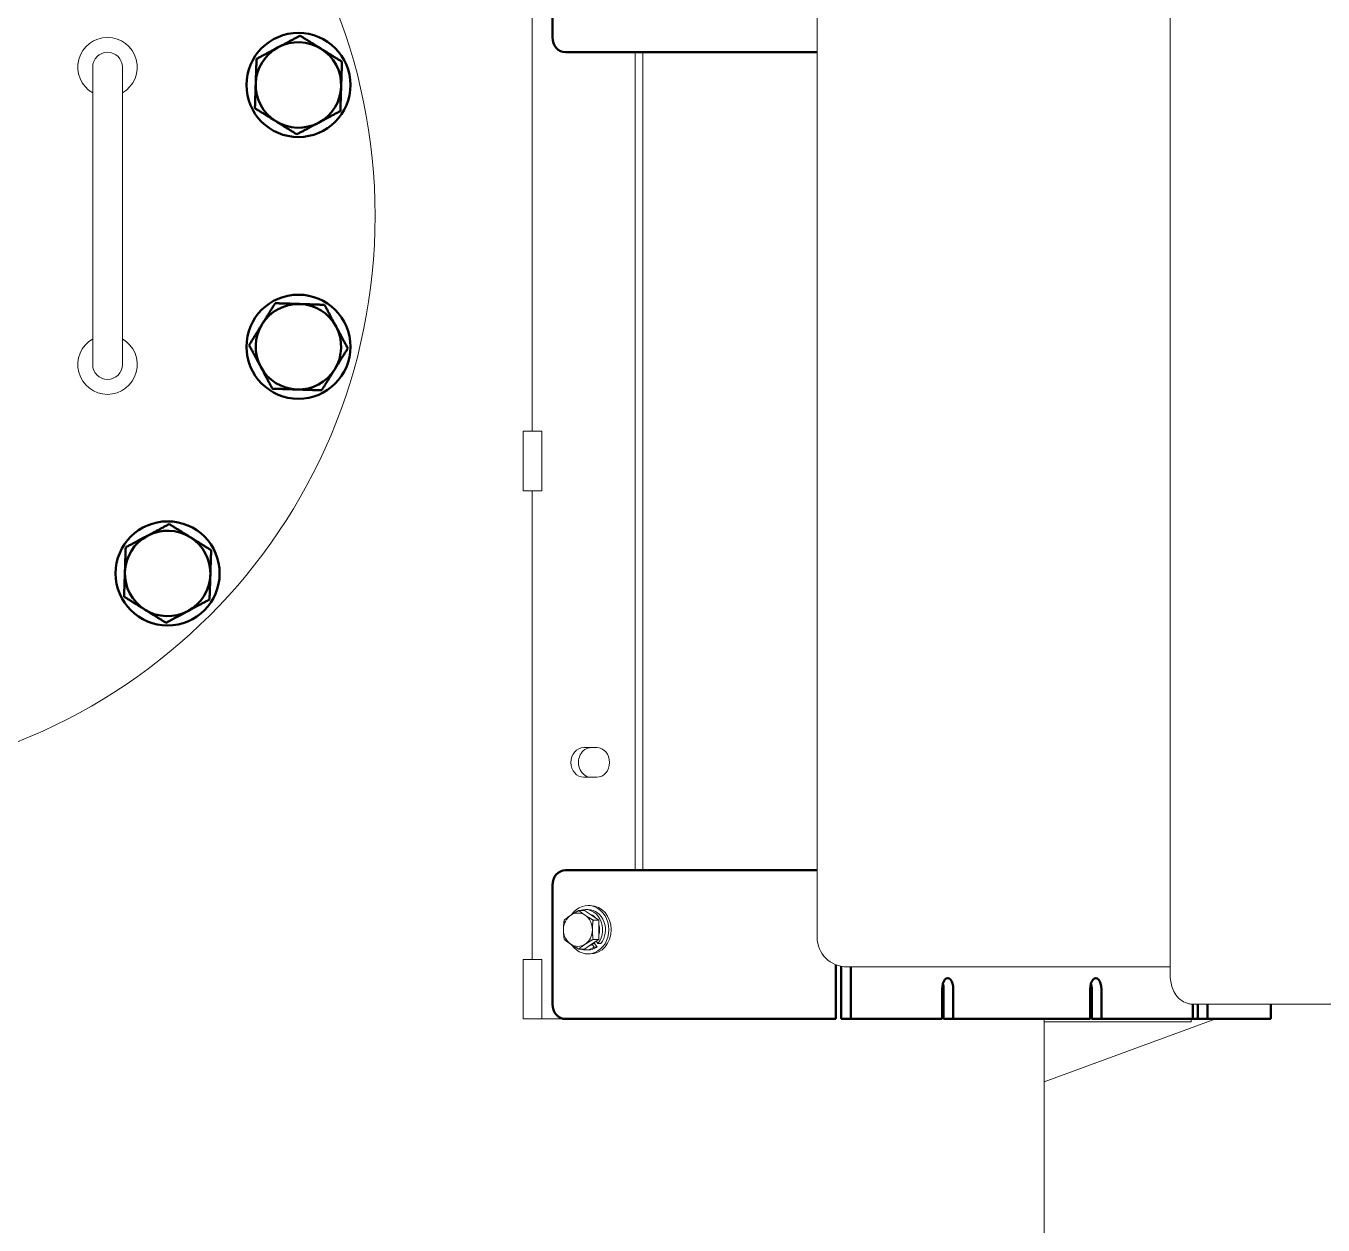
# Model space of a CAD drawing. Header units: inches. Extents: x 17 to 469, y 7 to 301.
# Drawn here: x 241.9 to 263.71, y 74.8 to 94.95 of the extents above; entities that cross this region are included whole.
import ezdxf

# ---------------------------------------------------------------- set-up
doc = ezdxf.new("R2010")
doc.units = ezdxf.units.IN
doc.header["$LTSCALE"] = 14
doc.header["$MEASUREMENT"] = 0
doc.layers.add('Visible (ANSI)', color=7, linetype='Continuous', lineweight=50)

msp = doc.modelspace()

# ---------------------------------------------------------------- linework, layer by layer
at = {"layer": 'Visible (ANSI)'}
for p, q in [((250.754595, 96.759211), (250.754595, 94.759211)), ((250.971101, 94.509211), (253.917194, 94.509211)), ((254.51483, 94.509211), (253.917194, 94.509211)), ((254.51483, 94.509211), (255.204593, 94.509211)), ((253.917194, 80.759211), (250.971101, 80.759211)), ((253.917194, 80.759211), (254.51483, 80.759211)), ((255.204593, 80.759211), (254.51483, 80.759211)), ((250.754595, 80.509211), (250.754595, 78.509211)), ((255.521508, 78.259211), (255.521508, 79.168938)), ((255.609128, 78.259211), (255.609128, 79.14341)), ((255.771508, 79.134211), (255.771508, 78.259211)), ((257.307758, 78.259211), (257.307758, 78.759211)), ((257.332878, 78.259211), (257.332878, 78.759211)), ((257.495258, 78.759211), (257.495258, 78.259211)), ((259.797758, 78.259211), (259.797758, 78.759211)), ((259.822878, 78.259211), (259.822878, 78.759211)), ((259.985258, 78.759211), (259.985258, 78.259211)), ((261.521508, 78.259211), (261.521508, 78.509211)), ((261.609128, 78.259211), (261.609128, 78.509211)), ((261.771508, 78.509211), (261.771508, 78.259211)), ((262.836799, 78.259211), (262.836799, 78.509211)), ((250.971101, 78.259211), (253.917194, 78.259211)), ((254.51483, 78.259211), (253.917194, 78.259211)), ((254.51483, 78.259211), (255.521508, 78.259211)), ((255.771508, 78.259211), (255.609128, 78.259211)), ((255.771508, 78.259211), (257.307758, 78.259211)), ((257.495258, 78.259211), (257.332878, 78.259211)), ((257.495258, 78.259211), (259.797758, 78.259211)), ((259.985258, 78.259211), (259.822878, 78.259211)), ((259.985258, 78.259211), (261.521508, 78.259211)), ((261.609128, 78.259211), (261.521508, 78.259211)), ((261.771508, 78.259211), (261.609128, 78.259211)), ((261.771508, 78.259211), (262.778185, 78.259211)), ((262.836799, 78.259211), (262.778185, 78.259211))]:
    msp.add_line(p, q, dxfattribs=at)
at = {"layer": 'Visible (ANSI)', "linetype": 'Continuous', "lineweight": 18}
for p, q in [((250.415332, 96.019211), (250.415332, 88.139211)), ((261.141771, 95.759211), (261.141771, 79.009211)), ((255.204593, 95.134211), (255.204593, 79.634211)), ((252.147383, 80.759211), (252.147383, 94.509211)), ((252.272383, 94.509211), (252.272383, 80.759211)), ((243.021774, 94.259211), (243.021774, 93.509211)), ((243.521774, 93.509211), (243.521774, 94.259211)), ((243.021774, 93.509211), (243.021774, 90.009211)), ((243.521774, 93.509211), (243.521774, 90.009211)), ((243.021774, 90.009211), (243.021774, 89.259211)), ((243.521774, 89.259211), (243.521774, 90.009211)), ((250.262799, 88.139211), (250.577712, 88.139211)), ((250.262799, 88.139211), (250.262799, 87.139211)), ((250.577712, 88.139211), (250.577712, 87.139211)), ((250.262799, 87.139211), (250.577712, 87.139211)), ((250.415332, 87.139211), (250.415332, 79.259211)), ((251.281357, 82.821711), (251.497864, 82.821711)), ((251.497864, 82.321711), (251.281357, 82.321711)), ((251.291257, 80.083682), (251.194806, 80.083682)), ((251.291257, 80.083682), (251.412933, 80.002565)), ((251.303759, 80.099211), (251.350759, 80.099211)), ((251.390759, 80.165211), (251.350759, 80.165211)), ((251.412933, 80.002565), (251.53461, 79.921447)), ((251.53461, 79.921447), (251.438159, 79.921447)), ((251.53461, 79.921447), (251.53461, 79.759211)), ((251.53461, 79.759211), (251.53461, 79.596976)), ((251.291257, 79.434741), (251.194806, 79.434741)), ((251.412933, 79.515858), (251.291257, 79.434741)), ((251.303759, 79.419211), (251.350759, 79.419211)), ((251.53461, 79.596976), (251.412933, 79.515858)), ((251.423971, 79.51489), (251.456666, 79.46865)), ((251.53461, 79.596976), (251.438159, 79.596976)), ((251.503666, 79.46865), (251.454315, 79.538445)), ((251.456666, 79.46865), (251.503666, 79.46865)), ((251.519724, 79.528101), (251.491394, 79.568166)), ((251.519724, 79.528101), (251.566724, 79.528101)), ((250.262799, 79.259211), (250.577712, 79.259211)), ((250.262799, 79.259211), (250.262799, 78.259211)), ((250.577712, 79.259211), (250.577712, 78.259211)), ((251.390759, 79.353211), (251.350759, 79.353211)), ((255.704593, 79.134211), (261.141771, 79.134211)), ((261.516771, 78.509211), (261.733277, 78.509211)), ((261.733277, 78.509211), (268.983277, 78.509211)), ((250.262799, 78.259211), (250.577712, 78.259211)), ((250.577712, 78.259211), (250.971101, 78.259211)), ((261.910263, 78.259211), (259.022235, 77.205331)), ((259.022235, 78.259211), (259.022235, 50.759211)), ((259.022235, 78.211602), (261.494236, 78.211602)), ((259.797758, 78.259211), (259.822878, 78.259211)), ((261.494236, 78.211602), (261.494236, 78.259211))]:
    msp.add_line(p, q, dxfattribs=at)
msp.add_circle((238.271774, 91.759211), 9.5, dxfattribs=at)
at = {"layer": 'Visible (ANSI)'}
for centre in [(246.482143, 93.959173), (246.482143, 89.55925), (244.282181, 85.748804)]:
    msp.add_circle(centre, 0.875, dxfattribs=at)
at = {"layer": 'Visible (ANSI)', "linetype": 'Continuous', "lineweight": 18}
for centre, radius, start, end in [((243.271774, 94.259211), 0.5, 90, 240), ((243.271774, 94.259211), 0.5, 300, 90), ((243.271774, 94.259211), 0.25, 0, 180), ((243.271774, 89.259211), 0.5, 120, 270), ((243.271774, 89.259211), 0.5, 270, 60), ((243.271774, 89.259211), 0.25, 180, 0), ((255.704593, 79.634211), 0.5, 180, 270)]:
    msp.add_arc(centre, radius, start, end, dxfattribs=at)
at = {"layer": 'Visible (ANSI)'}
for centre, start, end in [((246.482143, 93.959173), 58.1057429, 118.1057429), ((246.482143, 93.959173), 118.1057429, 178.1057429), ((246.482143, 93.959173), 358.1057429, 58.1057429), ((246.482143, 93.959173), 178.1057429, 238.1057429), ((246.482143, 93.959173), 298.1057429, 358.1057429), ((246.482143, 93.959173), 238.1057429, 298.1057429), ((246.482143, 89.55925), 88.1057429, 148.1057429), ((246.482143, 89.55925), 28.1057429, 88.1057429), ((246.482143, 89.55925), 148.1057429, 208.1057429), ((246.482143, 89.55925), 328.1057429, 28.1057429), ((246.482143, 89.55925), 208.1057429, 268.1057429), ((246.482143, 89.55925), 268.1057429, 328.1057429), ((244.282181, 85.748804), 118.1057429, 178.1057429), ((244.282181, 85.748804), 58.1057429, 118.1057429), ((244.282181, 85.748804), 358.1057429, 58.1057429), ((244.282181, 85.748804), 178.1057429, 238.1057429), ((244.282181, 85.748804), 298.1057429, 358.1057429), ((244.282181, 85.748804), 238.1057429, 298.1057429)]:
    msp.add_arc(centre, 0.71875, start, end, dxfattribs=at)
for centre, major_axis, ratio, start_param, end_param in [((250.971101, 94.759211), (0, -0.25), 0.866025404, 4.71238898, 6.283185307), ((250.971101, 80.509211), (0, 0.25), 0.866025404, 0, 1.570796327), ((257.401508, 78.759211), (0, 0.1875), 0.5, 4.71238898, 7.853981634), ((257.239128, 78.759211), (0, 0.1875), 0.5, 4.71238898, 5.235987756), ((259.891508, 78.759211), (0, 0.1875), 0.5, 4.71238898, 7.853981634), ((259.729128, 78.759211), (0, 0.1875), 0.5, 4.71238898, 5.235987756), ((250.971101, 78.509211), (0, -0.25), 0.866025404, 4.71238898, 6.283185307)]:
    msp.add_ellipse(centre, major_axis=major_axis, ratio=ratio, start_param=start_param, end_param=end_param, dxfattribs=at)
at = {"layer": 'Visible (ANSI)', "linetype": 'Continuous', "lineweight": 18}
for centre, major_axis, start_param, end_param in [((251.281357, 82.571711), (0, -0.25), 3.141592654, 6.283185307), ((251.406357, 82.571711), (0, 0.25), 0, 3.141592654), ((251.497864, 82.571711), (0, 0.25), 3.141592654, 6.283185307), ((251.350759, 79.759211), (0, 0.406), 2.245515024, 7.179262937), ((251.303759, 79.759211), (0, 0.34), 3.964984994, 6.586585867), ((251.350759, 79.759211), (0, 0.34), 3.964984994, 6.283185307), ((251.390759, 79.759211), (0, 0.406), 3.141592654, 6.283185307), ((251.182257, 79.759211), (0, -0.281), 3.665191429, 4.71238898), ((251.182257, 79.759211), (0, 0.281), 5.759586532, 6.806784083), ((251.182257, 79.759211), (0, 0.281), 4.71238898, 5.759586532), ((251.303759, 79.759211), (0, 0.281), 5.532440699, 5.986732364), ((251.303759, 79.759211), (0, -0.281), 1.248865352, 1.892727302), ((251.182257, 79.759211), (0, -0.281), 4.71238898, 5.759586532), ((251.182257, 79.759211), (0, 0.281), 3.665191429, 4.71238898), ((251.182257, 79.759211), (0, -0.281), 5.759586532, 6.806784083), ((251.303759, 79.759211), (0, -0.34), 5.979784747, 6.829218888), ((251.350759, 79.759211), (0, -0.34), 0, 0.54603358), ((251.303759, 79.759211), (0, -0.281), 0.296452943, 0.750744608)]:
    msp.add_ellipse(centre, major_axis=major_axis, ratio=0.866025404, start_param=start_param, end_param=end_param, dxfattribs=at)
at = {"layer": 'Visible (ANSI)'}
for points, weights in [([(246.14354, 94.593168), (246.313418, 94.683897), (246.509577, 94.788661)], [1, 1.04314139574, 1.01001874936]), ([(246.509577, 94.788661), (246.698385, 94.671165), (246.861897, 94.56941)], [1.01001874936, 1.04314139574, 1]), ([(245.777503, 94.397675), (245.973661, 94.50244), (246.14354, 94.593168)], [1.01001874936, 1.04314139574, 1]), ([(246.861897, 94.56941), (247.025409, 94.467655), (247.214217, 94.350159)], [1, 1.04314139574, 1.01001874936]), ([(245.763786, 93.982932), (245.770152, 94.175415), (245.777503, 94.397675)], [1, 1.04314139574, 1.01001874936]), ([(247.214217, 94.350159), (247.206866, 94.127898), (247.2005, 93.935415)], [1.01001874936, 1.04314139574, 1]), ([(245.750069, 93.568188), (245.75742, 93.790448), (245.763786, 93.982932)], [1.01001874936, 1.04314139574, 1]), ([(247.2005, 93.935415), (247.194134, 93.742932), (247.186783, 93.520671)], [1, 1.04314139574, 1.01001874936]), ([(246.102389, 93.348937), (245.938877, 93.450692), (245.750069, 93.568188)], [1, 1.04314139574, 1.01001874936]), ([(247.186783, 93.520671), (246.990625, 93.415907), (246.820746, 93.325179)], [1.01001874936, 1.04314139574, 1]), ([(246.454709, 93.129686), (246.265902, 93.247182), (246.102389, 93.348937)], [1.01001874936, 1.04314139574, 1]), ([(246.820746, 93.325179), (246.650868, 93.23445), (246.454709, 93.129686)], [1, 1.04314139574, 1.01001874936]), ([(245.871907, 89.939003), (245.973661, 90.102516), (246.091158, 90.291324)], [1, 1.04314139574, 1.01001874936]), ([(246.091158, 90.291324), (246.313418, 90.283973), (246.505901, 90.277607)], [1.01001874936, 1.04314139574, 1]), ([(246.505901, 90.277607), (246.698385, 90.271241), (246.920645, 90.26389)], [1, 1.04314139574, 1.01001874936]), ([(246.920645, 90.26389), (247.025409, 90.067731), (247.116138, 89.897853)], [1.01001874936, 1.04314139574, 1]), ([(245.652656, 89.586683), (245.770152, 89.775491), (245.871907, 89.939003)], [1.01001874936, 1.04314139574, 1]), ([(247.116138, 89.897853), (247.206866, 89.727975), (247.311631, 89.531816)], [1, 1.04314139574, 1.01001874936]), ([(245.848148, 89.220646), (245.75742, 89.390525), (245.652656, 89.586683)], [1, 1.04314139574, 1.01001874936]), ([(247.311631, 89.531816), (247.194134, 89.343008), (247.09238, 89.179496)], [1.01001874936, 1.04314139574, 1]), ([(246.043641, 88.854609), (245.938877, 89.050768), (245.848148, 89.220646)], [1.01001874936, 1.04314139574, 1]), ([(247.09238, 89.179496), (246.990625, 89.015983), (246.873129, 88.827175)], [1, 1.04314139574, 1.01001874936]), ([(246.458385, 88.840892), (246.265902, 88.847258), (246.043641, 88.854609)], [1, 1.04314139574, 1.01001874936]), ([(246.873129, 88.827175), (246.650868, 88.834526), (246.458385, 88.840892)], [1.01001874936, 1.04314139574, 1]), ([(243.577541, 86.187306), (243.773699, 86.29207), (243.943578, 86.382799)], [1.01001874936, 1.04314139574, 1]), ([(243.943578, 86.382799), (244.113456, 86.473527), (244.309615, 86.578291)], [1, 1.04314139574, 1.01001874936]), ([(244.309615, 86.578291), (244.498423, 86.460795), (244.661935, 86.35904)], [1.01001874936, 1.04314139574, 1]), ([(243.563824, 85.772562), (243.57019, 85.965045), (243.577541, 86.187306)], [1, 1.04314139574, 1.01001874936]), ([(244.661935, 86.35904), (244.825447, 86.257286), (245.014255, 86.139789)], [1, 1.04314139574, 1.01001874936]), ([(245.014255, 86.139789), (245.006904, 85.917529), (245.000538, 85.725046)], [1.01001874936, 1.04314139574, 1]), ([(243.550107, 85.357818), (243.557458, 85.580079), (243.563824, 85.772562)], [1.01001874936, 1.04314139574, 1]), ([(245.000538, 85.725046), (244.994172, 85.532562), (244.986822, 85.310302)], [1, 1.04314139574, 1.01001874936]), ([(243.902427, 85.138567), (243.738915, 85.240322), (243.550107, 85.357818)], [1, 1.04314139574, 1.01001874936]), ([(244.986822, 85.310302), (244.790663, 85.205538), (244.620785, 85.114809)], [1.01001874936, 1.04314139574, 1]), ([(244.254747, 84.919316), (244.06594, 85.036813), (243.902427, 85.138567)], [1.01001874936, 1.04314139574, 1]), ([(244.620785, 85.114809), (244.450906, 85.024081), (244.254747, 84.919316)], [1, 1.04314139574, 1.01001874936])]:
    msp.add_rational_spline(points, weights, degree=2, dxfattribs=at)
at = {"layer": 'Visible (ANSI)', "linetype": 'Continuous', "lineweight": 18}
for points in [[(251.06058, 80.002565), (251.11705, 80.040211), (251.194806, 80.083682)], [(251.194806, 80.083682), (251.247463, 80.040211), (251.303933, 80.002565)], [(250.938903, 79.759211), (250.938903, 79.834505), (250.951452, 79.921447)], [(250.951452, 79.921447), (251.00411, 79.964918), (251.06058, 80.002565)], [(251.303933, 80.002565), (251.360403, 79.964918), (251.438159, 79.921447)], [(251.438159, 79.921447), (251.42561, 79.834505), (251.42561, 79.759211)], [(250.951452, 79.596976), (250.938903, 79.683918), (250.938903, 79.759211)], [(251.42561, 79.759211), (251.42561, 79.683918), (251.438159, 79.596976)], [(251.06058, 79.515858), (251.00411, 79.553505), (250.951452, 79.596976)], [(251.194806, 79.434741), (251.11705, 79.478211), (251.06058, 79.515858)], [(251.303933, 79.515858), (251.247463, 79.478211), (251.194806, 79.434741)], [(251.438159, 79.596976), (251.360403, 79.553505), (251.303933, 79.515858)]]:
    msp.add_rational_spline(points, [1, 1.0379548493, 1], degree=2, dxfattribs=at)
msp.add_open_spline([(261.141771, 79.009211), (261.141771, 78.969942), (261.144818, 78.930684), (261.15743, 78.853052), (261.166941, 78.814691), (261.194394, 78.739119), (261.212187, 78.701797), (261.262519, 78.62866), (261.295343, 78.592088), (261.374439, 78.540689), (261.414152, 78.52312), (261.477274, 78.511114), (261.497017, 78.509211), (261.516771, 78.509211)], degree=3, knots=[3.141592654, 3.141592654, 3.141592654, 3.141592654, 3.455751919, 3.455751919, 3.769911184, 3.769911184, 4.08407045, 4.08407045, 4.398229715, 4.398229715, 4.617572014, 4.617572014, 4.71238898, 4.71238898, 4.71238898, 4.71238898], dxfattribs=at)

doc.saveas('drawing.dxf')
